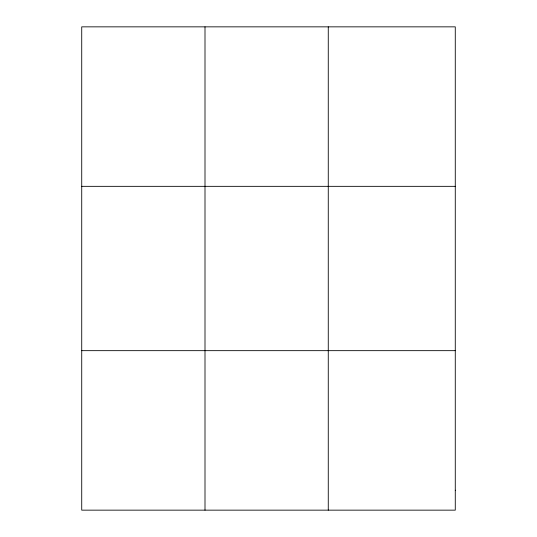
<?xml version="1.0" encoding="UTF-8"?>
<svg xmlns="http://www.w3.org/2000/svg" width="537" height="537" viewBox="0 0 537 537"><rect width="100%" height="100%" fill="white"/><g stroke="black" fill="none" stroke-linecap="round" stroke-linejoin="round"><path stroke-width="0.81" d="M205 510.15L205 26.85M328.268 510.15L328.268 26.85M81.725 186.339L455.275 186.339M81.725 350.661L455.275 350.661M455.275 490.214L455.275 510.15L81.725 510.15L81.725 26.85L455.275 26.85L455.275 490.214"/></g></svg>
